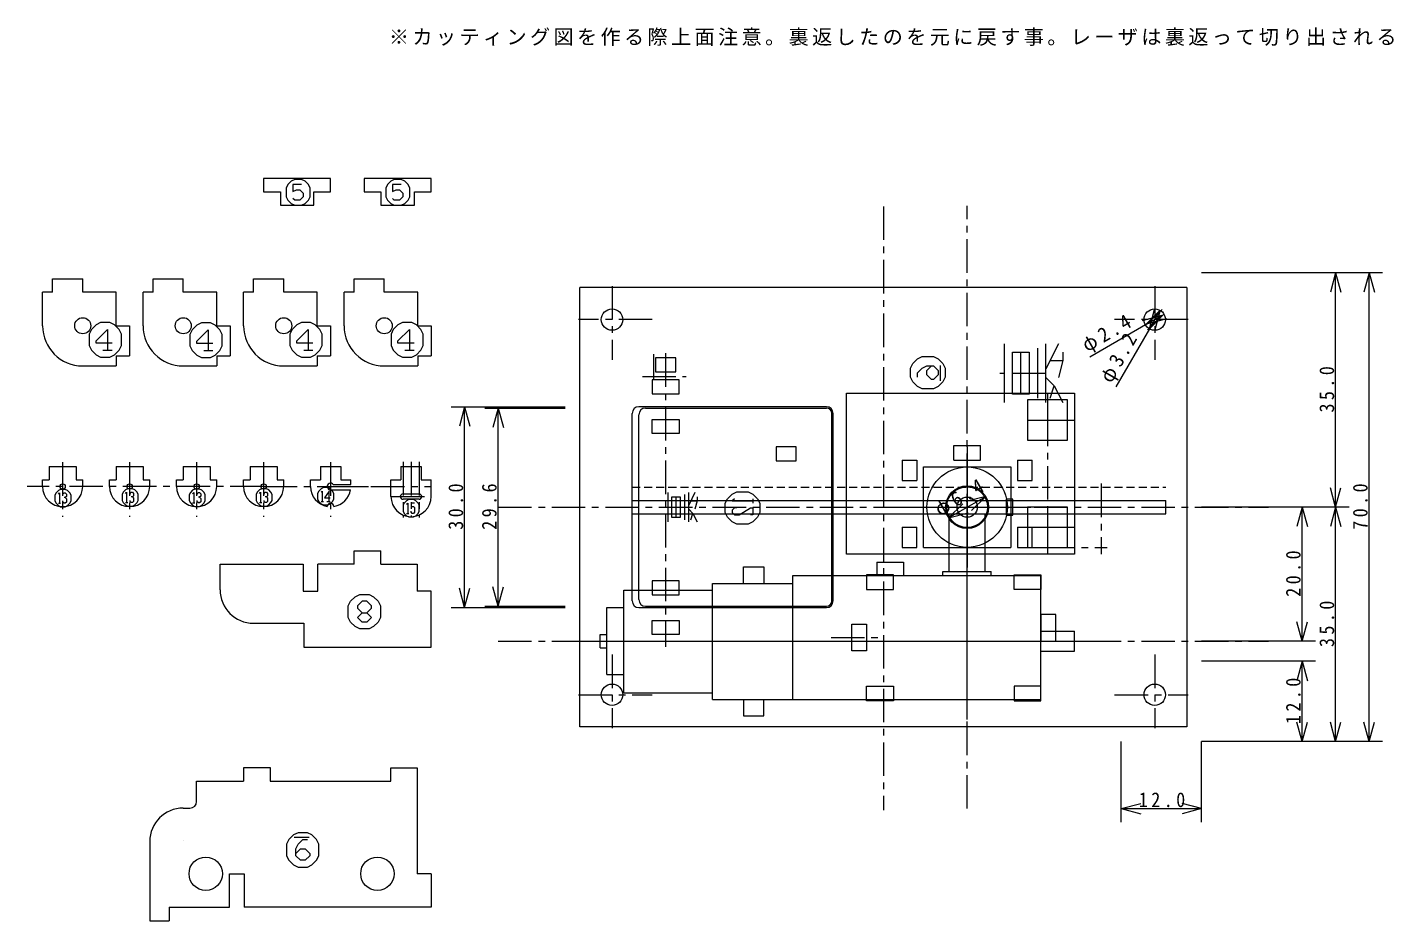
# Model space of a CAD drawing. Units: millimetres on the paper. Extents: x -203 to 201, y -142 to 140.
# Drawn here: x -194.5 to 9.4, y 4.2 to 137.6 of the extents above; entities that cross this region are included whole.
import ezdxf

# ---------------------------------------------------------------- set-up
doc = ezdxf.new("R2010")
doc.units = ezdxf.units.MM
doc.linetypes.add('CHAIN1', pattern=[8, 5, -1, 1, -1])
doc.linetypes.add('DASHED1', pattern=[1.8, 1.2, -0.6])
for name, color, linetype, lineweight in [('0-2_外形2(2)', 3, 'Continuous', 25), ('0-4_外形4(4)', 3, 'Continuous', 25), ('0-5_外形5(5)', 5, 'Continuous', 25), ('0-6_外形6(6)', 5, 'Continuous', 25), ('0-7_外形7(7)', 5, 'Continuous', 25), ('0-9_中心線(9)', 4, 'CHAIN1', 9), ('0-A_寸法文字(A)', 1, 'Continuous', 9)]:
    doc.layers.add(name, color=color, linetype=linetype, lineweight=lineweight)
doc.styles.add('ＭＳ ゴシック', font='')
doc.styles.get('ＭＳ ゴシック').set_extended_font_data('MS Gothic')

msp = doc.modelspace()

# ---------------------------------------------------------------- linework, layer by layer
at = {"layer": '0-2_外形2(2)', "color": 4, "linetype": 'DASHED1', "lineweight": 9}
msp.add_line((-104.258, 68.935), (-24.621, 68.935), dxfattribs=at)
at = {"layer": '0-2_外形2(2)'}
for p, q in [((-24.621, 64.935), (-24.621, 66.935)), ((-104.258, 64.935), (-24.621, 64.935))]:
    msp.add_line(p, q, dxfattribs=at)
msp.add_lwpolyline([(-104.258, 64.935), (-104.258, 66.935), (-24.621, 66.935)], dxfattribs=at)
at = {"layer": '0-4_外形4(4)'}
for p, q in [((-151.758, 111.016), (-151.758, 113.016)), ((-151.758, 113.016), (-149.258, 113.016)), ((-136.758, 111.016), (-136.758, 113.016)), ((-136.758, 113.016), (-134.258, 113.016)), ((-156.758, 111.016), (-151.758, 111.016)), ((-141.758, 111.016), (-136.758, 111.016)), ((-190.758, 100.016), (-186.258, 100.016)), ((-190.758, 98.016), (-190.758, 100.016)), ((-186.258, 98.016), (-186.258, 100.016)), ((-175.758, 100.016), (-171.258, 100.016)), ((-175.758, 98.016), (-175.758, 100.016)), ((-171.258, 98.016), (-171.258, 100.016)), ((-160.758, 100.016), (-156.258, 100.016)), ((-160.758, 98.016), (-160.758, 100.016)), ((-156.258, 98.016), (-156.258, 100.016)), ((-145.758, 100.016), (-141.258, 100.016)), ((-145.758, 98.016), (-145.758, 100.016)), ((-141.258, 98.016), (-141.258, 100.016)), ((-192.258, 93.016), (-192.258, 98.016)), ((-190.758, 98.016), (-192.258, 98.016)), ((-181.258, 98.016), (-186.258, 98.016)), ((-181.258, 93.016), (-181.258, 98.016)), ((-177.258, 93.016), (-177.258, 98.016)), ((-175.758, 98.016), (-177.258, 98.016)), ((-166.258, 98.016), (-171.258, 98.016)), ((-166.258, 93.016), (-166.258, 98.016)), ((-162.258, 93.016), (-162.258, 98.016)), ((-160.758, 98.016), (-162.258, 98.016)), ((-151.258, 98.016), (-156.258, 98.016)), ((-151.258, 93.016), (-151.258, 98.016)), ((-145.758, 98.016), (-147.258, 98.016)), ((-147.258, 93.016), (-147.258, 98.016)), ((-136.258, 98.016), (-141.258, 98.016)), ((-136.258, 93.016), (-136.258, 98.016)), ((-21.458, 98.735), (-112.058, 98.735)), ((-112.058, 33.135), (-112.058, 98.735)), ((-181.258, 93.016), (-179.258, 93.016)), ((-179.258, 93.016), (-179.258, 88.516)), ((-166.258, 93.016), (-164.258, 93.016)), ((-164.258, 93.016), (-164.258, 88.516)), ((-151.258, 93.016), (-149.258, 93.016)), ((-149.258, 93.016), (-149.258, 88.516)), ((-136.258, 93.016), (-134.258, 93.016)), ((-134.258, 93.016), (-134.258, 88.516)), ((-181.258, 88.516), (-179.258, 88.516)), ((-181.258, 88.516), (-181.258, 87.016)), ((-166.258, 88.516), (-164.258, 88.516)), ((-166.258, 88.516), (-166.258, 87.016)), ((-151.258, 88.516), (-149.258, 88.516)), ((-151.258, 88.516), (-151.258, 87.016)), ((-136.258, 88.516), (-134.258, 88.516)), ((-136.258, 88.516), (-136.258, 87.016)), ((-186.258, 87.016), (-181.258, 87.016)), ((-171.258, 87.016), (-166.258, 87.016)), ((-156.258, 87.016), (-151.258, 87.016)), ((-141.258, 87.016), (-136.258, 87.016)), ((-104.258, 51.935), (-104.258, 79.935)), ((-75.258, 80.935), (-103.258, 80.935)), ((-103.258, 52.135), (-103.258, 79.735)), ((-102.258, 80.735), (-75.258, 80.735)), ((-74.458, 51.935), (-74.458, 79.935)), ((-74.258, 51.935), (-74.258, 79.935)), ((-97.258, 76.935), (-101.258, 76.935)), ((-82.758, 74.935), (-82.758, 72.835)), ((-79.758, 74.935), (-82.758, 74.935)), ((-79.758, 72.835), (-79.758, 74.935)), ((-56.258, 72.935), (-56.258, 75.135)), ((-56.258, 75.135), (-52.258, 75.135)), ((-52.258, 72.935), (-52.258, 75.135)), ((-191.258, 72.016), (-187.258, 72.016)), ((-191.258, 72.016), (-191.258, 70.016)), ((-187.258, 72.016), (-187.258, 70.016)), ((-181.258, 72.016), (-177.258, 72.016)), ((-181.258, 72.016), (-181.258, 70.016)), ((-177.258, 72.016), (-177.258, 70.016)), ((-171.258, 72.016), (-167.258, 72.016)), ((-171.258, 72.016), (-171.258, 70.016)), ((-167.258, 72.016), (-167.258, 70.016)), ((-161.258, 72.016), (-157.258, 72.016)), ((-161.258, 72.016), (-161.258, 70.016)), ((-157.258, 72.016), (-157.258, 70.016)), ((-150.758, 72.016), (-150.758, 70.016)), ((-150.758, 72.016), (-147.758, 72.016)), ((-147.758, 72.016), (-147.758, 70.016)), ((-138.758, 72.016), (-135.758, 72.016)), ((-138.758, 72.016), (-138.758, 70.016)), ((-135.758, 72.016), (-135.758, 70.016)), ((-82.758, 72.835), (-79.758, 72.835)), ((-63.958, 72.935), (-61.758, 72.935)), ((-63.958, 72.935), (-63.958, 69.935)), ((-61.758, 72.935), (-61.758, 69.935)), ((-56.258, 72.935), (-52.258, 72.935)), ((-46.758, 72.935), (-46.758, 69.935)), ((-46.758, 72.935), (-44.558, 72.935)), ((-44.558, 69.935), (-44.558, 72.935)), ((-187.258, 70.016), (-186.258, 70.016)), ((-186.258, 69.016), (-186.258, 70.016)), ((-177.258, 70.016), (-176.258, 70.016)), ((-176.258, 69.016), (-176.258, 70.016)), ((-167.258, 70.016), (-166.258, 70.016)), ((-166.258, 69.016), (-166.258, 70.016)), ((-157.258, 70.016), (-156.258, 70.016)), ((-156.258, 69.016), (-156.258, 70.016)), ((-152.258, 69.016), (-152.258, 70.016)), ((-152.258, 70.016), (-150.758, 70.016)), ((-147.758, 70.016), (-146.258, 70.016)), ((-146.258, 69.316), (-146.258, 70.016)), ((-140.258, 70.016), (-138.758, 70.016)), ((-140.258, 67.516), (-140.258, 70.016)), ((-135.758, 70.016), (-134.258, 70.016)), ((-134.258, 67.516), (-134.258, 70.016)), ((-63.958, 69.935), (-61.758, 69.935)), ((-46.758, 69.935), (-44.558, 69.935)), ((-149.258, 68.516), (-146.3, 68.516)), ((-148.858, 69.316), (-146.258, 69.316)), ((-138.458, 67.916), (-136.058, 67.916)), ((-136.058, 67.116), (-138.458, 67.116)), ((-63.958, 62.935), (-61.758, 62.935)), ((-63.958, 62.935), (-63.958, 59.935)), ((-61.758, 59.935), (-61.758, 62.935)), ((-46.758, 62.935), (-44.558, 62.935)), ((-44.558, 59.935), (-44.558, 62.935)), ((-145.758, 59.416), (-141.758, 59.416)), ((-145.758, 57.416), (-145.758, 59.416)), ((-141.758, 57.416), (-141.758, 59.416)), ((-63.958, 59.935), (-61.758, 59.935)), ((-165.758, 53.616), (-165.758, 57.416)), ((-145.758, 57.416), (-151.158, 57.416)), ((-141.758, 57.416), (-136.358, 57.416)), ((-136.358, 57.416), (-136.358, 53.416)), ((-69.258, 55.835), (-69.258, 53.635)), ((-65.258, 55.835), (-69.258, 55.835)), ((-65.258, 53.635), (-65.258, 55.835)), ((-134.258, 53.416), (-136.358, 53.416)), ((-134.258, 45.016), (-134.258, 53.416)), ((-97.258, 54.935), (-101.258, 54.935)), ((-69.258, 53.635), (-65.258, 53.635)), ((-102.258, 51.135), (-75.258, 51.135)), ((-103.258, 50.935), (-75.258, 50.935)), ((-43.24, 49.935), (-43.24, 45.935)), ((-41.04, 49.935), (-43.24, 49.935)), ((-160.758, 48.616), (-153.258, 48.616)), ((-153.258, 48.616), (-153.258, 45.016)), ((-97.258, 46.935), (-101.258, 46.935)), ((-71.458, 48.485), (-69.258, 48.485)), ((-69.258, 48.485), (-69.258, 44.485)), ((-153.258, 45.016), (-134.258, 45.016)), ((-69.258, 39.235), (-65.258, 39.235)), ((-69.258, 37.035), (-69.258, 39.235)), ((-43.24, 37.035), (-43.24, 39.235)), ((-47.24, 37.035), (-43.24, 37.035)), ((-140.258, 25.016), (-140.258, 27.016)), ((-140.258, 27.016), (-136.358, 27.016)), ((-136.358, 27.016), (-136.358, 11.216)), ((-169.258, 25.016), (-162.258, 25.016)), ((-169.258, 22.016), (-169.258, 25.016)), ((-158.276, 25.016), (-140.258, 25.016)), ((-171.258, 21.016), (-170.258, 21.016)), ((-176.258, 16.016), (-176.258, 4.216)), ((-171.258, 16.216), (-171.258, 16.216)), ((-164.358, 6.216), (-164.358, 11.216)), ((-164.358, 11.216), (-162.158, 11.216)), ((-162.158, 11.216), (-162.158, 6.216)), ((-134.258, 11.216), (-136.358, 11.216)), ((-134.258, 11.216), (-134.258, 6.216)), ((-173.358, 6.216), (-164.358, 6.216)), ((-173.358, 6.216), (-173.358, 4.216)), ((-134.258, 6.216), (-162.158, 6.216)), ((-176.258, 4.216), (-173.358, 4.216))]:
    msp.add_line(p, q, dxfattribs=at)
for points in [[(-149.258, 113.016), (-149.258, 115.016), (-159.258, 115.016), (-159.258, 113.016)], [(-134.258, 113.016), (-134.258, 115.016), (-144.258, 115.016), (-144.258, 113.016)], [(-159.258, 113.016), (-156.758, 113.016), (-156.758, 111.016)], [(-144.258, 113.016), (-141.758, 113.016), (-141.758, 111.016)], [(-21.458, 98.735), (-21.458, 33.135), (-112.058, 33.135)], [(-97.258, 82.935), (-97.258, 84.935), (-101.258, 84.935)], [(-97.258, 84.935), (-101.258, 84.935), (-101.258, 82.935)], [(-101.258, 84.935), (-101.258, 82.835), (-97.258, 82.835), (-97.258, 84.935)], [(-101.258, 76.935), (-101.258, 79.035), (-97.258, 79.035), (-97.258, 76.935)], [(-192.258, 69.016), (-192.258, 70.016), (-191.258, 70.016)], [(-182.258, 69.016), (-182.258, 70.016), (-181.258, 70.016)], [(-172.258, 69.016), (-172.258, 70.016), (-171.258, 70.016)], [(-162.258, 69.016), (-162.258, 70.016), (-161.258, 70.016)], [(-46.758, 62.935), (-46.758, 59.935), (-44.558, 59.935)], [(-165.758, 57.416), (-153.358, 57.416), (-153.358, 53.416)], [(-153.358, 53.416), (-151.158, 53.416), (-151.158, 57.416)], [(-101.258, 54.935), (-101.258, 52.835), (-97.258, 52.835), (-97.258, 54.935)], [(-101.258, 46.935), (-101.258, 49.035), (-97.258, 49.035), (-97.258, 46.935)], [(-43.24, 45.935), (-41.04, 45.935), (-41.04, 49.935)], [(-69.258, 44.485), (-71.458, 44.485), (-71.458, 48.485)], [(-65.258, 39.235), (-65.258, 37.035), (-69.258, 37.035)], [(-43.24, 39.235), (-47.24, 39.235), (-47.24, 37.035)], [(-158.258, 25.016), (-158.258, 27.016), (-162.258, 27.016), (-162.258, 25.016)]]:
    msp.add_lwpolyline(points, dxfattribs=at)
for points in [[(-97.758, 88.235), (-100.758, 88.235), (-100.758, 86.135), (-97.758, 86.135)], [(-47.24, 53.635), (-47.24, 55.835), (-43.24, 55.835), (-43.24, 53.635)]]:
    msp.add_lwpolyline(points, close=True, dxfattribs=at)
for centre, radius in [((-186.258, 93.016), 1.2), ((-171.258, 93.016), 1.2), ((-156.258, 93.016), 1.2), ((-141.258, 93.016), 1.2), ((-107.258, 93.935), 1.6), ((-26.258, 93.935), 1.6), ((-189.258, 69.016), 0.4), ((-179.258, 69.016), 0.4), ((-169.258, 69.016), 0.4), ((-159.258, 69.016), 0.4), ((-54.258, 65.935), 3.2), ((-107.258, 37.935), 1.6), ((-26.258, 37.935), 1.6), ((-167.896, 11.216), 2.5), ((-142.276, 11.216), 2.5)]:
    msp.add_circle(centre, radius, dxfattribs=at)
for centre, radius, start, end in [((-186.258, 93.016), 6, 180, 270), ((-171.258, 93.016), 6, 180, 270), ((-156.258, 93.016), 6, 180, 270), ((-141.258, 93.016), 6, 180, 270), ((-103.258, 79.935), 1, 90, 180), ((-102.258, 79.735), 1, 90, 180), ((-75.258, 79.935), 1, 0, 90), ((-75.258, 79.935), 0.8, 0, 90), ((-149.258, 69.016), 0.5, 36.8699, 270), ((-189.258, 69.016), 3, 180, 0), ((-179.258, 69.016), 3, 180, 0), ((-169.258, 69.016), 3, 180, 0), ((-159.258, 69.016), 3, 180, 0), ((-149.258, 69.016), 3, 180, 260.43962), ((-149.258, 69.016), 3, 279.56038, 350.40593), ((-137.258, 67.516), 3, 180, 0), ((-138.458, 67.516), 0.4, 90, 270), ((-136.058, 67.516), 0.4, 270, 90), ((-149.258, 66.016), 0.5, 4.78019, 175.21981), ((-160.758, 53.616), 5, 180, 270), ((-103.258, 51.935), 1, 180, 270), ((-102.258, 52.135), 1, 180, 270), ((-75.258, 51.935), 1, 270, 0), ((-75.258, 51.935), 0.8, 270, 0), ((-171.258, 16.016), 5, 90, 180), ((-170.258, 22.016), 1, 270, 0)]:
    msp.add_arc(centre, radius, start, end, dxfattribs=at)
at = {"layer": '0-5_外形5(5)'}
for p, q in [((-48.749, 90.31), (-48.749, 81.56)), ((-42.499, 81.56), (-42.499, 90.31)), ((-40.624, 90.31), (-42.499, 86.56)), ((-183.241, 89.369), (-181.866, 89.369)), ((-168.204, 89.313), (-166.829, 89.313)), ((-153.279, 89.369), (-151.904, 89.369)), ((-138.185, 89.369), (-136.81, 89.369)), ((-46.249, 82.81), (-46.249, 89.06)), ((-43.749, 89.685), (-43.749, 82.185)), ((-41.874, 87.81), (-39.999, 87.81)), ((-58.267, 87.072), (-58.267, 84.815)), ((-49.374, 85.935), (-48.749, 85.935)), ((-47.499, 85.935), (-42.499, 85.935)), ((-41.874, 82.185), (-41.249, 84.06)), ((-98.946, 68.123), (-98.946, 63.748)), ((-98.321, 67.498), (-97.071, 67.498)), ((-98.321, 64.373), (-98.321, 67.498)), ((-97.696, 64.373), (-97.696, 67.498)), ((-97.071, 67.498), (-97.071, 64.373)), ((-96.446, 67.81), (-96.446, 64.06)), ((-94.883, 68.123), (-95.821, 66.248)), ((-95.821, 63.748), (-95.821, 68.123)), ((-94.571, 67.498), (-94.571, 66.873)), ((-90.026, 67.2), (-89.338, 67.887)), ((-89.338, 67.887), (-88.651, 68.231)), ((-88.651, 68.231), (-86.932, 68.231)), ((-86.932, 68.231), (-86.244, 67.887)), ((-86.244, 67.887), (-85.557, 67.2)), ((-189.898, 66.517), (-189.554, 66.517)), ((-179.876, 66.612), (-179.533, 66.612)), ((-169.855, 66.564), (-169.511, 66.564)), ((-159.881, 66.612), (-159.538, 66.612)), ((-150.68, 66.789), (-150.336, 66.789)), ((-149.82, 66.789), (-149.305, 66.789)), ((-99.258, 65.935), (-98.946, 65.935)), ((-98.321, 65.935), (-95.821, 65.935)), ((-95.821, 65.623), (-95.196, 64.998)), ((-95.508, 66.873), (-94.571, 66.873)), ((-94.571, 66.873), (-94.883, 65.623)), ((-90.369, 66.512), (-90.026, 67.2)), ((-90.369, 65.137), (-90.369, 66.512)), ((-88.994, 67.2), (-89.338, 66.856)), ((-89.338, 66.856), (-86.244, 66.856)), ((-88.994, 65.825), (-89.338, 65.481)), ((-89.338, 65.481), (-89.338, 65.137)), ((-88.651, 65.825), (-88.994, 65.825)), ((-88.307, 64.793), (-86.588, 65.825)), ((-86.588, 65.825), (-86.244, 65.825)), ((-86.244, 67.2), (-86.244, 66.512)), ((-86.244, 65.825), (-86.244, 64.793)), ((-85.557, 67.2), (-85.213, 66.512)), ((-85.213, 66.512), (-85.213, 65.137)), ((-137.928, 65.006), (-137.584, 65.006)), ((-97.071, 64.373), (-98.321, 64.373)), ((-90.026, 64.45), (-90.369, 65.137)), ((-89.338, 63.762), (-90.026, 64.45)), ((-89.338, 65.137), (-88.994, 64.793)), ((-88.651, 63.418), (-89.338, 63.762)), ((-88.994, 64.793), (-88.307, 64.793)), ((-86.932, 63.418), (-88.651, 63.418)), ((-86.244, 63.762), (-86.932, 63.418)), ((-86.244, 64.793), (-86.588, 64.793)), ((-85.557, 64.45), (-86.244, 63.762)), ((-85.213, 65.137), (-85.557, 64.45)), ((-152.459, 16.626), (-154.712, 16.626))]:
    msp.add_line(p, q, dxfattribs=at)
for points in [[(-154.623, 114.855), (-155.138, 114.597), (-155.654, 114.082), (-155.912, 113.566), (-155.912, 112.277), (-155.654, 111.761), (-155.138, 111.246), (-154.623, 110.988), (-153.591, 110.988), (-153.076, 111.246), (-152.56, 111.761), (-152.302, 112.277), (-152.302, 113.566), (-152.56, 114.082), (-153.076, 114.597), (-153.591, 114.855)], [(-139.754, 114.855), (-140.269, 114.597), (-140.785, 114.082), (-141.043, 113.566), (-141.043, 112.277), (-140.785, 111.761), (-140.269, 111.246), (-139.754, 110.988), (-138.722, 110.988), (-138.207, 111.246), (-137.691, 111.761), (-137.433, 112.277), (-137.433, 113.566), (-137.691, 114.082), (-138.207, 114.597), (-138.722, 114.855)], [(-183.585, 93.494), (-184.273, 93.15), (-184.96, 92.463), (-185.304, 91.775), (-185.304, 90.057), (-184.96, 89.369), (-184.273, 88.682), (-183.585, 88.338), (-182.21, 88.338), (-181.523, 88.682), (-180.835, 89.369), (-180.491, 90.057), (-180.491, 91.775), (-180.835, 92.463), (-181.523, 93.15), (-182.21, 93.494)], [(-168.548, 93.438), (-169.235, 93.094), (-169.923, 92.407), (-170.266, 91.719), (-170.266, 90), (-169.923, 89.313), (-169.235, 88.625), (-168.548, 88.282), (-167.173, 88.282), (-166.485, 88.625), (-165.798, 89.313), (-165.454, 90), (-165.454, 91.719), (-165.798, 92.407), (-166.485, 93.094), (-167.173, 93.438)], [(-153.622, 93.494), (-154.31, 93.15), (-154.997, 92.463), (-155.341, 91.775), (-155.341, 90.057), (-154.997, 89.369), (-154.31, 88.682), (-153.622, 88.338), (-152.247, 88.338), (-151.56, 88.682), (-150.872, 89.369), (-150.529, 90.057), (-150.529, 91.775), (-150.872, 92.463), (-151.56, 93.15), (-152.247, 93.494)], [(-138.529, 93.494), (-139.216, 93.15), (-139.904, 92.463), (-140.248, 91.775), (-140.248, 90.057), (-139.904, 89.369), (-139.216, 88.682), (-138.529, 88.338), (-137.154, 88.338), (-136.466, 88.682), (-135.779, 89.369), (-135.435, 90.057), (-135.435, 91.775), (-135.779, 92.463), (-136.466, 93.15), (-137.154, 93.494)], [(-62.697, 86.696), (-62.353, 87.383), (-61.666, 88.071), (-60.978, 88.414), (-59.259, 88.414), (-58.572, 88.071), (-57.884, 87.383), (-57.541, 86.696), (-57.541, 85.321), (-57.884, 84.633), (-58.572, 83.946), (-59.259, 83.602), (-60.978, 83.602), (-61.666, 83.946), (-62.353, 84.633), (-62.697, 85.321)], [(-44.999, 82.81), (-47.499, 82.81), (-47.499, 89.06), (-44.999, 89.06)], [(-189.554, 68.579), (-189.898, 68.407), (-190.241, 68.064), (-190.413, 67.72), (-190.413, 66.86), (-190.241, 66.517), (-189.898, 66.173), (-189.554, 66.001), (-188.866, 66.001), (-188.523, 66.173), (-188.179, 66.517), (-188.007, 66.86), (-188.007, 67.72), (-188.179, 68.064), (-188.523, 68.407), (-188.866, 68.579)], [(-179.533, 68.674), (-179.876, 68.502), (-180.22, 68.159), (-180.392, 67.815), (-180.392, 66.955), (-180.22, 66.612), (-179.876, 66.268), (-179.533, 66.096), (-178.845, 66.096), (-178.501, 66.268), (-178.158, 66.612), (-177.986, 66.955), (-177.986, 67.815), (-178.158, 68.159), (-178.501, 68.502), (-178.845, 68.674)], [(-169.511, 68.627), (-169.855, 68.455), (-170.199, 68.111), (-170.371, 67.767), (-170.371, 66.908), (-170.199, 66.564), (-169.855, 66.22), (-169.511, 66.049), (-168.824, 66.049), (-168.48, 66.22), (-168.136, 66.564), (-167.965, 66.908), (-167.965, 67.767), (-168.136, 68.111), (-168.48, 68.455), (-168.824, 68.627)], [(-159.538, 68.674), (-159.881, 68.502), (-160.225, 68.159), (-160.397, 67.815), (-160.397, 66.955), (-160.225, 66.612), (-159.881, 66.268), (-159.538, 66.096), (-158.85, 66.096), (-158.506, 66.268), (-158.163, 66.612), (-157.991, 66.955), (-157.991, 67.815), (-158.163, 68.159), (-158.506, 68.502), (-158.85, 68.674)], [(-150.336, 68.852), (-150.68, 68.68), (-151.023, 68.336), (-151.195, 67.992), (-151.195, 67.133), (-151.023, 66.789), (-150.68, 66.445), (-150.336, 66.273), (-149.648, 66.273), (-149.305, 66.445), (-148.961, 66.789), (-148.789, 67.133), (-148.789, 67.992), (-148.961, 68.336), (-149.305, 68.68), (-149.648, 68.852)], [(-137.584, 67.069), (-137.928, 66.897), (-138.271, 66.553), (-138.443, 66.209), (-138.443, 65.35), (-138.271, 65.006), (-137.928, 64.663), (-137.584, 64.491), (-136.896, 64.491), (-136.553, 64.663), (-136.209, 65.006), (-136.037, 65.35), (-136.037, 66.209), (-136.209, 66.553), (-136.553, 66.897), (-136.896, 67.069)], [(-144.9, 47.757), (-145.587, 48.1), (-146.275, 48.788), (-146.619, 49.475), (-146.619, 51.194), (-146.275, 51.882), (-145.587, 52.569), (-144.9, 52.913), (-143.525, 52.913), (-142.837, 52.569), (-142.15, 51.882), (-141.806, 51.194), (-141.806, 49.475), (-142.15, 48.788), (-142.837, 48.1), (-143.525, 47.757)], [(-152.73, 12.191), (-152.043, 12.535), (-151.355, 13.223), (-151.011, 13.91), (-151.011, 15.629), (-151.355, 16.316), (-152.043, 17.004), (-152.73, 17.348), (-154.105, 17.348), (-154.793, 17.004), (-155.48, 16.316), (-155.824, 15.629), (-155.824, 13.91), (-155.48, 13.223), (-154.793, 12.535), (-154.105, 12.191)]]:
    msp.add_lwpolyline(points, close=True, dxfattribs=at)
for points in [[(-153.591, 114.082), (-154.881, 114.082), (-154.881, 113.05), (-154.365, 113.308), (-153.849, 113.308), (-153.334, 112.793), (-153.334, 112.277), (-153.849, 111.761), (-154.623, 111.761), (-154.881, 112.019)], [(-138.722, 114.082), (-140.011, 114.082), (-140.011, 113.05), (-139.496, 113.308), (-138.98, 113.308), (-138.464, 112.793), (-138.464, 112.277), (-138.98, 111.761), (-139.754, 111.761), (-140.011, 112.019)], [(-181.866, 90.4), (-184.273, 90.4), (-184.273, 90.744), (-182.554, 92.463), (-182.554, 89.369)], [(-166.829, 90.344), (-169.235, 90.344), (-169.235, 90.688), (-167.516, 92.407), (-167.516, 89.313)], [(-151.904, 90.4), (-154.31, 90.4), (-154.31, 90.744), (-152.591, 92.463), (-152.591, 89.369)], [(-136.81, 90.4), (-139.216, 90.4), (-139.216, 90.744), (-137.498, 92.463), (-137.498, 89.369)], [(-39.999, 89.06), (-39.999, 87.81), (-40.624, 85.31)], [(-61.666, 85.321), (-61.666, 86.008), (-60.978, 86.696), (-60.291, 87.039), (-59.259, 87.039), (-58.572, 86.352), (-58.572, 85.664), (-59.259, 84.977), (-59.603, 84.977), (-60.291, 85.664), (-60.291, 86.352), (-59.603, 87.039)], [(-42.499, 85.31), (-41.249, 84.06), (-39.999, 81.56)], [(-189.898, 67.892), (-189.726, 68.064), (-189.726, 66.517)], [(-189.21, 67.72), (-189.21, 67.892), (-189.038, 68.064), (-188.866, 68.064), (-188.695, 67.892), (-188.695, 67.548), (-188.866, 67.376), (-189.038, 67.376)], [(-188.866, 67.376), (-188.695, 67.204), (-188.695, 66.689), (-188.866, 66.517), (-189.038, 66.517), (-189.21, 66.689), (-189.21, 66.86)], [(-179.876, 67.987), (-179.705, 68.159), (-179.705, 66.612)], [(-179.189, 67.815), (-179.189, 67.987), (-179.017, 68.159), (-178.845, 68.159), (-178.673, 67.987), (-178.673, 67.643), (-178.845, 67.471), (-179.017, 67.471)], [(-178.845, 67.471), (-178.673, 67.299), (-178.673, 66.784), (-178.845, 66.612), (-179.017, 66.612), (-179.189, 66.784), (-179.189, 66.955)], [(-169.855, 67.939), (-169.683, 68.111), (-169.683, 66.564)], [(-169.168, 67.767), (-169.168, 67.939), (-168.996, 68.111), (-168.824, 68.111), (-168.652, 67.939), (-168.652, 67.595), (-168.824, 67.424), (-168.996, 67.424)], [(-168.824, 67.424), (-168.652, 67.252), (-168.652, 66.736), (-168.824, 66.564), (-168.996, 66.564), (-169.168, 66.736), (-169.168, 66.908)], [(-159.881, 67.987), (-159.71, 68.159), (-159.71, 66.612)], [(-159.194, 67.815), (-159.194, 67.987), (-159.022, 68.159), (-158.85, 68.159), (-158.678, 67.987), (-158.678, 67.643), (-158.85, 67.471), (-159.022, 67.471)], [(-158.85, 67.471), (-158.678, 67.299), (-158.678, 66.784), (-158.85, 66.612), (-159.022, 66.612), (-159.194, 66.784), (-159.194, 66.955)], [(-150.68, 68.164), (-150.508, 68.336), (-150.508, 66.789)], [(-149.477, 66.789), (-149.477, 68.336), (-150.164, 67.305), (-149.305, 67.305)], [(-137.928, 66.381), (-137.756, 66.553), (-137.756, 65.006)], [(-136.724, 66.553), (-137.24, 66.553), (-137.24, 65.866), (-137.068, 66.038), (-136.896, 66.038), (-136.724, 65.866), (-136.724, 65.178), (-136.896, 65.006), (-137.068, 65.006), (-137.24, 65.178), (-137.24, 65.35)], [(-95.508, 64.06), (-95.196, 64.998), (-94.571, 63.748)], [(-143.869, 48.788), (-144.556, 48.788), (-145.244, 49.475), (-144.556, 50.163), (-143.869, 50.163), (-143.181, 50.85), (-143.181, 51.194), (-143.869, 51.882), (-144.556, 51.882), (-145.244, 51.194), (-145.244, 50.85), (-144.556, 50.163)], [(-143.869, 50.163), (-143.181, 49.475), (-143.869, 48.788)], [(-154.449, 14.254), (-153.761, 14.941), (-153.074, 14.941), (-152.386, 14.254), (-152.386, 13.91), (-153.074, 13.223), (-153.761, 13.223), (-154.449, 13.91), (-154.449, 14.941), (-154.105, 15.629), (-153.418, 16.316), (-152.73, 16.316)]]:
    msp.add_lwpolyline(points, dxfattribs=at)
at = {"layer": '0-6_外形6(6)'}
for p, q in [((-42.258, 82.935), (-42.258, 75.935)), ((-45.258, 78.935), (-38.258, 78.935)), ((-54.258, 74.935), (-54.258, 56.935)), ((-60.758, 59.935), (-60.758, 71.935)), ((-63.758, 65.935), (-44.758, 65.935)), ((-42.258, 65.935), (-42.258, 58.935)), ((-45.258, 62.935), (-38.258, 62.935)), ((-60.758, 59.935), (-47.758, 59.935))]:
    msp.add_line(p, q, dxfattribs=at)
for points in [[(-72.258, 82.935), (-38.258, 82.935), (-38.258, 58.935), (-72.258, 58.935)], [(-45.258, 75.935), (-39.258, 75.935), (-39.258, 81.935), (-45.258, 81.935)], [(-48.458, 64.735), (-47.458, 64.735), (-47.458, 67.135), (-48.458, 67.135)], [(-45.258, 59.935), (-39.258, 59.935), (-39.258, 65.935), (-45.258, 65.935)]]:
    msp.add_lwpolyline(points, close=True, dxfattribs=at)
msp.add_lwpolyline([(-60.758, 71.935), (-47.758, 71.935), (-47.758, 59.935)], dxfattribs=at)
for radius in [6, 3.05, 1.5]:
    msp.add_circle((-54.258, 65.935), radius, dxfattribs=at)
at = {"layer": '0-7_外形7(7)'}
for p, q in [((-54.258, 34.235), (-54.258, 67.935)), ((-56.958, 64.935), (-51.558, 64.935)), ((-56.958, 56.335), (-56.958, 64.935)), ((-51.558, 56.335), (-51.558, 64.935)), ((-67.758, 57.735), (-63.758, 57.735)), ((-67.758, 57.735), (-67.758, 55.735)), ((-63.758, 57.735), (-63.758, 55.735)), ((-57.876, 56.335), (-50.676, 56.335)), ((-57.876, 55.735), (-57.876, 56.335)), ((-50.676, 55.735), (-50.676, 56.335)), ((-43.258, 37.235), (-43.258, 55.735)), ((-105.518, 38.235), (-105.518, 53.535)), ((-105.518, 53.535), (-92.258, 53.535)), ((-92.258, 37.235), (-92.258, 54.535)), ((-92.258, 54.535), (-80.258, 54.535)), ((-108.048, 50.935), (-105.518, 50.935)), ((-108.048, 40.935), (-108.048, 50.935)), ((-43.258, 47.435), (-38.258, 47.435)), ((-38.258, 44.435), (-38.258, 47.435)), ((-112.048, 45.935), (-35.258, 45.935)), ((-109.048, 44.935), (-108.048, 44.935)), ((-43.258, 44.435), (-38.258, 44.435)), ((-108.048, 40.935), (-105.518, 40.935)), ((-105.518, 38.235), (-92.258, 38.235)), ((-92.258, 37.235), (-43.258, 37.235)), ((-87.618, 37.235), (-87.618, 34.771))]:
    msp.add_line(p, q, dxfattribs=at)
for points in [[(-87.618, 54.535), (-87.618, 57.035), (-84.604, 57.035), (-84.604, 54.535)], [(-80.258, 37.235), (-80.258, 55.735), (-43.258, 55.735)], [(-109.048, 44.935), (-109.048, 46.935), (-108.048, 46.935)], [(-87.618, 34.771), (-84.604, 34.771), (-84.604, 37.235)]]:
    msp.add_lwpolyline(points, dxfattribs=at)
at = {"layer": '0-9_中心線(9)'}
for p, q in [((-66.758, 110.833), (-66.758, 20.729)), ((-54.258, 20.935), (-54.258, 110.935)), ((-107.258, 98.935), (-107.258, 87.935)), ((-26.258, 98.935), (-26.258, 87.935)), ((-101.258, 93.935), (-112.258, 93.935)), ((-21.258, 93.935), (-32.258, 93.935)), ((-101.058, 88.761), (-101.058, 84.872)), ((-99.258, 88.898), (-99.258, 45.109)), ((-102.729, 85.435), (-96.212, 85.435)), ((-42.258, 80.06), (-42.258, 58.917)), ((-43.049, 78.935), (-41.369, 78.935)), ((-189.258, 72.632), (-189.258, 64.48)), ((-179.258, 72.632), (-179.258, 64.48)), ((-169.258, 72.632), (-169.258, 64.48)), ((-159.258, 72.632), (-159.258, 64.48)), ((-149.258, 72.632), (-149.258, 64.48)), ((-138.458, 72.685), (-138.458, 64.411)), ((-137.258, 72.685), (-137.258, 64.411)), ((-136.058, 72.685), (-136.058, 64.411)), ((-34.258, 69.459), (-34.258, 58.917)), ((-159.258, 69.016), (-194.528, 69.016)), ((-159.258, 69.016), (-134.258, 69.016)), ((-148.598, 69.016), (-140.657, 69.016)), ((-140.258, 67.516), (-134.258, 67.516)), ((-124.258, 65.935), (-9.258, 65.935)), ((-44.758, 59.935), (-44.658, 59.935)), ((-43.194, 59.935), (-33.376, 59.935)), ((-124.258, 45.935), (-9.258, 45.935)), ((-74.573, 46.485), (-67.364, 46.485)), ((-107.258, 43.935), (-107.258, 32.935)), ((-26.258, 43.935), (-26.258, 32.935)), ((-112.258, 37.935), (-101.258, 37.935)), ((-32.258, 37.935), (-21.258, 37.935))]:
    msp.add_line(p, q, dxfattribs=at)
at = {"layer": '0-A_寸法文字(A)'}
for p, q in [((7.742, 100.935), (-19.258, 100.935)), ((2.742, 100.935), (-19.258, 100.935)), ((0.742, 100.935), (-0.035, 98.038)), ((0.742, 65.935), (0.742, 100.935)), ((0.742, 100.935), (1.518, 98.038)), ((5.742, 100.935), (4.965, 98.038)), ((5.742, 30.935), (5.742, 100.935)), ((5.742, 100.935), (6.518, 98.038)), ((-25.219, 94.535), (-28.117, 93.759)), ((-25.458, 95.321), (-27.579, 93.2)), ((-25.219, 94.535), (-27.34, 92.414)), ((-27.297, 93.335), (-25.176, 95.457)), ((-25.219, 94.535), (-27.297, 93.335)), ((-27.297, 93.335), (-24.4, 94.112)), ((-27.058, 92.55), (-26.282, 95.447)), ((-25.458, 95.321), (-27.058, 92.55)), ((-27.058, 92.55), (-24.937, 94.671)), ((-25.458, 95.321), (-26.235, 92.423)), ((-27.297, 93.335), (-35.958, 88.335)), ((-27.058, 92.55), (-32.058, 83.889)), ((-131.258, 80.935), (-114.258, 80.935)), ((-129.258, 80.935), (-130.035, 78.038)), ((-129.258, 50.935), (-129.258, 80.935)), ((-129.258, 80.935), (-128.482, 78.038)), ((-126.258, 80.735), (-114.258, 80.735)), ((-124.258, 80.735), (-125.035, 77.838)), ((-124.258, 51.135), (-124.258, 80.735)), ((-124.258, 80.735), (-123.482, 77.838)), ((-57.029, 64.335), (-51.487, 67.535)), ((-51.487, 67.535), (-54.385, 66.759)), ((-51.487, 67.535), (-53.608, 65.414)), ((0.742, 65.935), (-0.035, 68.833)), ((0.742, 65.935), (1.518, 68.833)), ((-57.029, 64.335), (-54.908, 66.457)), ((2.742, 65.935), (-19.258, 65.935)), ((-2.258, 65.935), (-19.258, 65.935)), ((-4.258, 65.935), (-5.035, 63.038)), ((-4.258, 45.935), (-4.258, 65.935)), ((-4.258, 65.935), (-3.482, 63.038)), ((0.742, 65.935), (-0.035, 63.038)), ((0.742, 30.935), (0.742, 65.935)), ((0.742, 65.935), (1.518, 63.038)), ((-57.029, 64.335), (-54.132, 65.112)), ((-129.258, 50.935), (-130.035, 53.833)), ((-129.258, 50.935), (-128.482, 53.833)), ((-124.258, 51.135), (-125.035, 54.033)), ((-124.258, 51.135), (-123.482, 54.033)), ((-126.258, 51.135), (-114.258, 51.135)), ((-131.258, 50.935), (-114.258, 50.935)), ((-4.258, 45.935), (-5.035, 48.833)), ((-4.258, 45.935), (-3.482, 48.833)), ((-2.258, 45.935), (-19.258, 45.935)), ((-2.258, 42.935), (-19.258, 42.935)), ((-4.258, 42.935), (-5.035, 40.038)), ((-4.258, 30.935), (-4.258, 42.935)), ((-4.258, 42.935), (-3.482, 40.038)), ((-4.258, 30.935), (-5.035, 33.833)), ((-4.258, 30.935), (-3.482, 33.833)), ((0.742, 30.935), (-0.035, 33.833)), ((0.742, 30.935), (1.518, 33.833)), ((5.742, 30.935), (4.965, 33.833)), ((5.742, 30.935), (6.518, 33.833)), ((-31.258, 18.935), (-31.258, 30.935)), ((7.742, 30.935), (-19.258, 30.935)), ((2.742, 30.935), (-19.258, 30.935)), ((-2.258, 30.935), (-19.258, 30.935)), ((-19.258, 18.935), (-19.258, 30.935)), ((-31.258, 20.935), (-28.36, 21.712)), ((-31.258, 20.935), (-19.258, 20.935)), ((-31.258, 20.935), (-28.36, 20.159)), ((-19.258, 20.935), (-22.156, 21.712)), ((-19.258, 20.935), (-22.156, 20.159))]:
    msp.add_line(p, q, dxfattribs=at)

# ---------------------------------------------------------------- texts
at = {"layer": '0-9_中心線(9)', "color": 1, "insert": (-140.56, 134.778), "char_height": 2.199, "attachment_point": 7, "style": 'ＭＳ ゴシック'}
msp.add_mtext('\\T1.17;※カッティング図を作る際上面注意。裏返したのを元に戻す事。レーザは裏返って切り出される', dxfattribs=at)
at = {"layer": '0-A_寸法文字(A)', "char_height": 2.199, "attachment_point": 7, "style": 'ＭＳ ゴシック'}
for s, insert, rotation in [('\\T1.29;\\W0.95;φ2.4', (-36.058, 88.509), 30), ('\\T1.29;\\W0.95;φ3.2', (-32.231, 83.989), 60), ('\\T1.38;\\W0.9;35.0', (0.542, 80.06), 90), ('\\T1.38;\\W0.9;30.0', (-129.458, 62.56), 90), ('\\T1.38;\\W0.9;29.6', (-124.458, 62.56), 90), ('\\T1.29;\\W0.95;φ6.4', (-58.039, 63.984), 30), ('\\T1.38;\\W0.9;70.0', (5.542, 62.56), 90), ('\\T1.38;\\W0.9;20.0', (-4.458, 52.56), 90), ('\\T1.38;\\W0.9;35.0', (0.542, 45.06), 90), ('\\T1.38;\\W0.9;12.0', (-4.458, 33.56), 90)]:
    msp.add_mtext(s, dxfattribs=dict(at, insert=insert, rotation=rotation))
at = {"layer": '0-A_寸法文字(A)', "insert": (-28.633, 21.135), "char_height": 2.199, "attachment_point": 7, "style": 'ＭＳ ゴシック'}
msp.add_mtext('\\T1.38;\\W0.9;12.0', dxfattribs=at)

doc.saveas('drawing.dxf')
